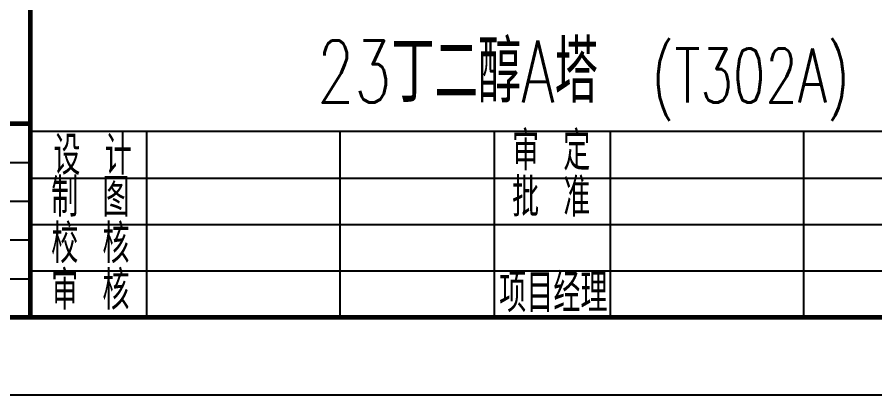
# Model space of a CAD drawing. Extents: x 1416 to 4159, y -4009 to -2804.
# Drawn here: x 2065.5 to 2176.4, y -4000.8 to -3952 of the extents above; entities that cross this region are included whole.
import ezdxf

# ---------------------------------------------------------------- set-up
doc = ezdxf.new("R2010")
doc.units = 0
doc.header["$LTSCALE"] = 11
doc.header["$MEASUREMENT"] = 0
doc.layers.get('0').update_dxf_attribs({"linetype": 'CONTINUOUS'})
for name, color, linetype in [('2', 2, 'CONTINUOUS'), ('6', 2, 'CONTINUOUS'), ('COLUMN', 7, 'CONTINUOUS')]:
    doc.layers.add(name, color=color, linetype=linetype)
doc.styles.add('HZ', font='txt', dxfattribs={"width": 0.5, "bigfont": 'hztxt.shx'})

msp = doc.modelspace()

# ---------------------------------------------------------------- linework, layer by layer
at = {"color": 2, "linetype": 'CONTINUOUS'}
for p, q in [((2247.20728, -3966.80904), (2067.20728, -3966.80904)), ((2082.20728, -3966.80904), (2082.20728, -3990.80904)), ((2107.20728, -3966.80904), (2107.20728, -3990.80904)), ((2127.20728, -3966.80904), (2127.20728, -3990.80904)), ((2142.20728, -3966.80904), (2142.20728, -3990.80904)), ((2167.20728, -3966.80904), (2167.20728, -3990.80904)), ((2067.20728, -3972.80904), (2247.20728, -3972.80904)), ((2067.20728, -3978.80904), (2247.20728, -3978.80904)), ((2067.20728, -3984.80904), (2187.20728, -3984.80904))]:
    msp.add_line(p, q, dxfattribs=at)
at = {"color": 1, "linetype": 'CONTINUOUS', "const_width": 0.6}
msp.add_lwpolyline([(2247.20728, -3990.80904), (2247.20728, -3930.80904), (2067.20728, -3930.80904), (2067.20728, -3990.80904)], close=True, dxfattribs=at)
at = {"layer": '2'}
msp.add_line((1416.20728, -4000.80904), (2257.20728, -4000.80904), dxfattribs=at)
at = {"layer": '2', "color": 1, "linetype": 'CONTINUOUS', "const_width": 0.6}
msp.add_lwpolyline([(2067.20728, -3990.42293), (2067.20728, -3550.80904)], dxfattribs=at)
msp.add_lwpolyline([(1942.20728, -3990.80904), (1942.20728, -3965.80904), (2067.20728, -3965.80904), (2067.20728, -3990.80904)], close=True, dxfattribs=at)
at = {"layer": '2', "color": 1, "const_width": 0.6}
msp.add_lwpolyline([(1441.20728, -3990.80904), (2247.20728, -3990.80904)], dxfattribs=at)
at = {"layer": '6'}
msp.add_line((2067.20728, -3990.42293), (2067.20728, -3930.80904), dxfattribs=at)
at = {"layer": 'COLUMN', "color": 2}
for p, q in [((1942.20728, -3970.80904), (2067.20728, -3970.80904)), ((1942.20728, -3975.80904), (2067.20728, -3975.80904)), ((1942.20728, -3980.80904), (2067.20728, -3980.80904)), ((1942.20728, -3985.80904), (2067.20728, -3985.80904))]:
    msp.add_line(p, q, dxfattribs=at)

# ---------------------------------------------------------------- texts
at = {"color": 2, "style": 'HZ', "width": 0.7}
for s, height, p in [('23丁二醇A塔', 8, (2104.29132, -3963.06959)), ('(T302A)', 7, (2147.5605, -3963.06959)), ('审 定', 5, (2129.50343, -3971.80904)), ('设 计', 5, (2070.1834, -3972.38904)), ('制 图', 5, (2069.9034, -3977.80904)), ('批 准', 5, (2129.50343, -3977.80904)), ('校 核', 5, (2069.9034, -3983.80904)), ('审 核', 5, (2069.9034, -3989.80904)), ('项目经理', 5, (2127.84343, -3990.14904))]:
    msp.add_text(s, height=height, dxfattribs=at).set_placement(p)

doc.saveas('drawing.dxf')
